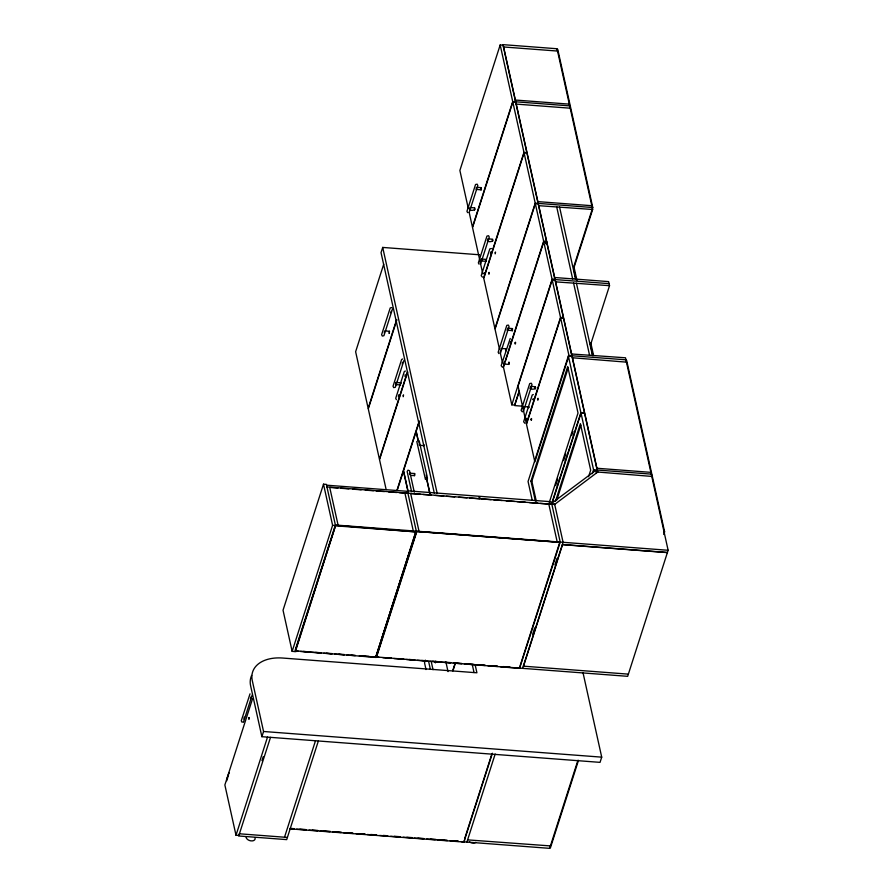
<?xml version="1.0" encoding="UTF-8"?>
<svg xmlns="http://www.w3.org/2000/svg" width="893" height="893" viewBox="0 0 893 893"><rect width="100%" height="100%" fill="white"/><g stroke="black" fill="none" stroke-linecap="round" stroke-linejoin="round"><path stroke-width="1.34" d="M470.019 208.426L469.472 209.342M484.285 272.8L483.738 273.716M487.935 239.77L487.377 240.686M501.241 349.364L500.761 350.48M530.665 387.283L530.386 388.444L530.085 387.908M533.199 398.713L532.652 399.629M409.831 474.629L409.429 473.491M426.43 476.058L426.329 474.596M403.178 395.722L403.524 394.885L403.189 396.738M485.837 260.243L486.194 259.416L486.395 260.354M495.168 252.864L495.515 252.027L495.18 253.88M505.628 349.632L505.985 348.806L506.097 350.447M512.124 329.428L512.482 328.591L512.403 330.689L507.179 330.075M528.567 407.766L529.091 407.219M424.421 445.004L424.142 445.652L420.424 445.373M479.552 254.784L382.706 247.428L381.032 252.641L434.311 493.17M383.711 264.239L355.626 351.73L368.162 408.358L396.682 319.538M243.588 721.801L252.183 695.011M252.529 698.806L224.869 784.969L236.009 835.245L238.877 835.468L270.523 737.35M323.5 484.173L332.609 525.307L335.489 525.53L326.38 484.386L323.5 484.173L283.036 610.22L292.145 651.354L295.025 651.577L335.645 525.318L415.982 531.915L375.685 657.415L295.36 650.818L297.871 651.008M392.518 308.933L383.912 335.723L382.304 336.058L381.612 334.696L390.219 307.918L391.826 307.572M583.051 672.887L601.715 757.152L600.04 762.365L261.883 736.692L263.558 731.49L252.306 680.7A37.461 23.977 17.8 0 1 282.657 658.041L476.918 672.786L475.109 664.626M396.793 320.051L368.273 408.86L379.413 459.147L405.802 376.958M292.145 651.354L332.609 525.307M295.337 649.736L335.377 525.017L668.131 550.278L627.667 676.325L500.292 666.658M236.009 835.245L267.498 737.149M295.471 651.332L335.645 525.318M261.95 760.624L263.212 756.672M338.168 525.508L329.729 487.422L337.934 488.047M500.18 44.963L512.716 101.59L515.596 101.802L503.049 45.175L500.18 44.963L459.884 170.451L468.245 208.214M503.451 46.961L557.411 51.046M403.937 360.482L395.331 387.272L393.724 387.618L393.032 386.256L401.638 359.466L402.698 358.986M406.65 374.301L407.509 371.655M407.621 372.158L379.525 459.649L386.144 489.543M469.249 212.311L477.844 185.532L477.163 184.17L475.545 184.505L466.95 211.295L467.631 212.657M474.484 208.359C476.974 209.252 471.962 211.552 469.64 209.632M512.716 101.59L472.43 227.09L469.138 212.255M512.828 102.092L523.968 152.379L526.848 152.591L515.707 102.315L512.828 102.092L472.542 227.592L482.778 273.794M515.205 100.027L569.165 104.124M516.098 104.09L570.069 108.187M284.521 837.21L315.486 740.766M397.05 490.045L419.174 421.116M397.151 490.57L403.446 470.979L407.934 491.25M419.386 421.317L416.205 431.252L418.594 442.057M318.366 740.978L286.698 839.621L238.665 835.982L239.38 833.783L287.401 837.433M404.92 493.126L413.347 531.223M406.739 493.472L407.588 490.837L478.815 496.24L479.385 498.785L469.763 498.048M480.668 263.859L489.264 237.08L488.583 235.719L486.964 236.053L478.369 262.843L479.05 264.205M492.389 239.692C494.878 240.597 489.866 242.885 487.545 240.965M483.671 277.868L523.968 152.379M524.079 152.882L483.783 278.382L494.923 328.657L535.22 203.169L524.079 152.882L526.959 153.105L538.099 203.381M488.739 272.733C489.554 271.003 489.197 275.714 488.65 273.794M415.446 532.73L375.685 657.415M375.853 657.215L416.317 531.168L407.878 493.07M551.774 503.998L560.212 542.084L519.581 668.344L376.299 656.958L416.584 531.469L559.766 542.33L416.584 531.469M376.411 657.471L416.696 531.971M419.107 531.659L410.668 493.561L420.48 494.309M545.913 243.387L546.527 241.478L538.211 203.894L535.331 203.671L495.035 329.171L499.5 349.308M537.698 201.606L591.657 205.703M538.602 205.669L592.651 209.487L573.652 268.681L576.063 279.565M500.471 353.248L509.066 326.47L508.374 325.108L506.811 325.353L498.171 352.233L498.852 353.595M503.362 366.755L504.21 364.11M505.058 361.464L543.658 241.255L535.331 203.671M554.966 279.565L546.65 241.981L543.77 241.769L503.473 367.257L511.801 404.842L514.681 405.065L519.346 390.531M546.025 243.901L546.65 241.981M425.369 660.15L424.521 662.807L426.017 669.549M511.801 404.842L552.086 279.342L543.77 241.769M552.209 279.855L518.074 386.167L526.39 423.751L560.525 317.439L552.209 279.855L555.078 280.078L563.405 317.651L560.525 317.439M553.961 279.71L554.665 277.511L608.624 281.608L609.528 285.671L590.519 344.854M519.157 391.525L514.647 405.589L522.952 406.215M555.479 281.853L609.528 285.671M523.41 411.383L532.005 384.604L531.313 383.242L529.705 383.577L521.11 410.367L522.338 411.863M535.119 387.216C537.608 388.12 532.608 390.408 530.286 388.488M573.686 266.985L592.773 207.533L570.393 106.468L569.667 106.412M560.637 317.941L526.502 424.264L534.829 461.848L568.964 355.526L560.637 317.941L563.516 318.165L571.844 355.749M537.653 398.646C538.501 396.894 538.066 401.705 537.564 399.718M452.762 670.554L455.274 662.718M452.93 670.889L455.475 662.941M568.361 355.983L580.896 412.611L584.502 412.879L571.955 356.251L568.361 355.983L528.064 481.483L532.25 500.359M571.453 353.974L625.502 357.792L668.131 550.278M535.365 500.995L530.955 481.081L567.725 366.543L578.017 413.012L549.273 502.536M536.258 501.062L531.848 481.148L568.205 367.927M548.804 504.054L557.243 542.14M555.669 485.491L557.779 478.905M563.695 460.475L565.816 453.89M571.732 435.46L572.993 431.509M551.64 503.764L580.896 412.611M551.751 504.266L581.008 413.124L584.614 413.392L597.149 470.019L596.301 472.665M597.484 472.442L595.129 470.845L552.209 502.893L554.564 504.489L326.938 486.931M555.446 501.353L580.383 423.673L590.675 470.153L588.554 476.728M556.763 500.102L580.852 425.068M516.868 667.908L519.581 668.344M519.469 667.83L559.766 542.33M464.795 838.315L491.876 753.993M290.281 828.883L463.869 842.054L492.389 753.245M532.63 634.309L534.717 627.824M554.921 564.901L557.02 558.348M522.617 668.355L563.092 542.308L554.653 504.21M466.905 842.066L495.191 753.993M523.51 666.167L562.523 544.652L667.384 552.611M626.306 362.134L572.435 357.758M592.282 473.714L593.555 469.751L581.008 413.124M596.758 468.245L650.718 472.341M596.446 472.654L597.294 469.997M651.622 476.404L597.752 472.029L554.564 504.489M577.927 760.278L549.653 848.35L461.268 841.641M578.485 760.389L550.401 847.881L549.686 847.825M663.756 534.461L664.604 531.815L651.946 474.674L651.231 474.629M419.297 445.161L419.264 443.151M402.319 364.333L402.486 362.324M400.656 383.041L401.057 383.398M404.987 376.388L405.221 374.58M490.491 253.746L490.726 251.938M486.216 261.336L480.892 260.89M506.018 350.726L505.605 350.357M414.586 473.536L414.508 475.656L414.687 473.547L409.731 473.178M250.018 693.839L241.277 720.774L241.97 722.136L243.454 721.946M510.227 338.492L501.152 365.695L502.379 367.19M481.26 187.653L481.081 189.796L481.26 187.653L477.543 187.374M481.059 261.18L481.394 259.327M384.303 333.033L384.582 330.979M389.437 331.27L389.259 333.413L389.437 331.27L385.72 330.99M507.347 330.354L507.682 328.501M512.303 330.734L512.091 329.796M395.632 384.503L396.068 382.729M510.327 343.816L510.595 341.762M398.401 396.648L398.736 394.795M503.741 363.942L504.11 361.966M508.787 364.4L508.965 362.257L508.787 364.4L503.842 364.02M526.323 420.123L526.669 418.27M250.464 698.906L250.799 697.053M243.968 719.111L244.247 717.057M405.377 371.053L404.306 371.533L395.711 398.311L396.392 399.673M533.3 394.527L532.239 395.007L523.633 421.786L524.872 423.293M557.02 49.271L557.734 49.327L570.281 105.954L569.555 105.899M515.741 101.791L569.701 105.887M481.081 189.796L476.125 189.416L476.393 187.363M535.22 203.169L592.773 207.533M469.818 207.489L474.775 207.868M543.658 241.255L546.527 241.478M487.723 238.833L492.679 239.201M481.238 259.037L486.194 259.416M552.086 279.342L609.071 283.639M507.525 328.222L512.482 328.591M501.029 348.426L505.985 348.806M568.964 355.526L625.948 359.823M625.915 360.348L626.64 360.404L651.834 474.172L593.555 469.751M530.464 386.356L535.42 386.725M395.9 382.45L400.857 382.818M395.722 384.582L400.678 384.961M525.207 406.65L528.924 406.94M530.955 481.081L531.848 481.148M410.791 475.377L414.508 475.656M340.668 488.248L348.873 488.873M352.969 489.185L361.174 489.81M365.27 490.123L373.475 490.748M376.21 490.949L384.414 491.574M388.511 491.887L396.715 492.512M399.45 492.713L407.431 493.316L406.985 491.284L326.76 485.2L327.206 487.232M423.036 494.51L431.442 495.146M435.404 495.448L443.765 496.073M446.4 496.274L454.727 496.91M458.768 497.222L467.05 497.847M481.472 498.941L491.094 499.667M493.796 499.879L502.089 500.504M506.13 500.817L514.457 501.442M517.08 501.643L525.452 502.279M529.415 502.58L537.82 503.217M540.365 503.406L549.954 504.143M663.879 531.759L664.604 531.815M335.757 525.832L415.982 531.915M562.389 544.496L667.428 552.466M523.32 666.156L628.371 674.137M303.341 651.421L308.811 651.845M315.642 652.359L321.112 652.772M326.581 653.185L332.051 653.609M338.882 654.122L344.352 654.536M351.183 655.06L355.291 655.373M362.123 655.886L368.954 656.411M376.299 656.958L378.811 657.159L359.299 655.953M385.72 657.683L391.246 658.096M398.155 658.621L403.681 659.045M409.206 659.458L414.732 659.882M421.641 660.407L427.167 660.82M432.692 661.244L439.59 661.769M445.116 662.182L450.641 662.606M456.167 663.03L461.692 663.443M468.602 663.968L474.127 664.392M479.653 664.805L485.178 665.229M492.088 665.754L497.613 666.167M503.139 666.591L510.048 667.116M297.782 651.287L295.025 651.577M300.517 651.488L321.022 653.051M323.757 653.252L331.962 653.877M334.696 654.089L344.263 654.815M346.997 655.015L355.202 655.641M382.874 657.739L391.156 658.375M393.925 658.576L403.591 659.313M406.36 659.525L414.642 660.15M417.411 660.362L427.077 661.099M429.834 661.311L450.563 662.885M453.32 663.086L461.614 663.722M464.371 663.923L474.038 664.66M476.806 664.872L485.089 665.497M487.857 665.709L497.524 666.446M263.558 731.49L601.715 757.152M464.74 839.654L463.869 842.054M467.619 839.878L550.3 845.905M290.169 828.369L294.333 828.693M299.892 829.106L305.439 829.53M312.383 830.055L317.941 830.479M323.5 830.903L330.443 831.428M335.991 831.852L341.55 832.276M347.109 832.7L352.657 833.113M359.6 833.649L365.159 834.062M370.718 834.486L376.266 834.91M383.209 835.435L387.383 835.748M394.326 836.283L399.874 836.696M406.817 837.232L412.376 837.645M417.935 838.069L423.483 838.494M430.426 839.018L435.985 839.442M441.544 839.866L447.092 840.28M454.035 840.815L458.209 841.128M289.7 828.615L293.853 828.938M296.621 829.139L306.299 829.876M309.067 830.088L317.372 830.724M320.14 830.925L329.818 831.662M332.587 831.874L340.892 832.499M343.66 832.711L353.349 833.448M356.106 833.66L364.411 834.285M367.179 834.497L376.868 835.234M379.637 835.446L387.93 836.071M390.699 836.283L400.388 837.02M403.156 837.232L411.461 837.857M414.218 838.069L423.907 838.806M426.675 839.018L434.98 839.643M437.749 839.855L447.426 840.592M450.195 840.804L458.5 841.429M491.418 248.544L489.81 248.879L481.204 275.669L482.443 277.165M474.596 210L474.395 209.42M492.501 241.344L492.3 240.764M535.242 388.868L535.03 387.93M523.7 408.614L524.135 406.84M390.699 312.74L391.179 311.266M425.459 479.474L416.774 441.51M592.651 209.487L557.042 48.747L503.083 44.65L597.752 472.029M573.976 266.951L576.967 280.469M590.842 343.135L593.544 355.302M590.128 343.079L592.93 355.749M559.554 206.975L575.527 279.096M576.431 283.159L592.405 355.28M556.674 206.763L572.647 278.884M573.552 282.947L589.525 355.057M551.327 504.244L550.769 501.699L479.541 496.296L480.099 498.841M500.091 351.987L502.469 362.725M382.706 247.428L437.19 493.405M472.23 664.403L474.038 672.552M419.185 440.74L427.49 478.257M426.374 477.197L429.968 493.416M418.203 440.986L416.116 431.52L403.536 470.711L408.023 490.983M426.285 477.465L429.879 493.684M414.296 492.188L409.552 470.745L407.978 470.164L407.141 471.515L411.595 491.608M445.942 662.171L448.029 671.614M407.588 490.837L408.157 493.371M431.286 661.858L433.027 669.694M428.595 661.311L430.326 669.158M261.883 736.692L250.643 685.902A37.461 23.977 17.8 0 1 251.636 675.432M435.695 661.133L435.382 662.852L435.114 662.104M226.811 780.739A26.221 16.788 17.8 0 1 228.519 775.169M227.514 778.551A26.221 16.788 17.8 0 1 229.222 772.97M255.097 838.069A4.677 3.003 17.8 0 1 250.71 840.838A4.677 3.003 17.8 0 1 246.077 836.574M475.757 842.378A4.677 3.003 17.8 0 1 469.394 841.898M248.745 718.184C248.767 721.834 249.873 715.65 248.745 718.184M515.105 342.879C515.161 346.573 516.154 340.278 515.105 342.879M531.101 419.197C531.168 422.88 532.161 416.584 531.101 419.197"/></g></svg>
